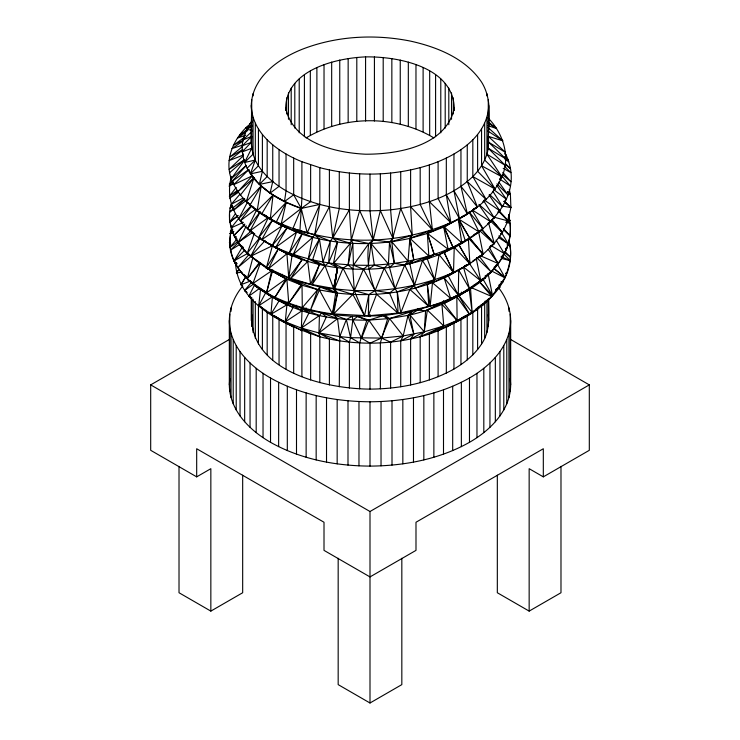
<?xml version="1.0" encoding="UTF-8"?>
<svg xmlns="http://www.w3.org/2000/svg" width="740" height="740" viewBox="0 0 740 740"><rect width="100%" height="100%" fill="white"/><g stroke="black" fill="none" stroke-linecap="round" stroke-linejoin="round"><path stroke-width="1.11" d="M231.814 227.976C217.421 282.615 290.728 308.691 332.464 313.843L368.326 315.767L400.803 312.826L430.18 306.055C468.846 294.668 520.47 262.709 508.611 215.386M231.028 225.099C232.554 236.504 239.52 245.893 247.4 253.82L265.947 267.714L286.907 279.276L302.022 285.252L317.728 289.636L335.729 292.874C372.303 297.48 410.404 293.105 444.157 277.907L458.273 294.927L458.726 270.1L469.9 263.653L483.192 254.209L494.07 243.784L502.553 232.304L508.066 220.594L510.896 207.589L510.397 194.259L509.268 189.486M488.178 118.076C503.052 133.219 510.785 156.639 501.914 176.832C493.571 195.554 477.235 209.189 459.429 218.587C410.515 242.655 351.972 246.522 299.94 230.649L301.901 198.45L301.901 161.699C278.194 152.172 252.044 133.598 251.267 105.552C252.044 77.497 278.194 58.923 301.901 49.395C336.265 35.955 374.579 33.892 410.608 41.135C437.433 47.092 465.673 58.46 481.564 82.103C493.969 101.796 487.53 126.457 488.28 148.278C486.532 159.156 480.482 168.84 472.823 176.573C450.845 197.599 420.181 206.488 390.618 209.809C355.006 213.111 317.627 208.356 286.047 190.772C275.262 184.454 265.272 176.333 258.436 165.751C246.568 147.935 252.784 125.412 251.267 105.552M235.459 262.94C238.095 305.111 284.965 325.026 319.819 336.746C352.536 345.284 387.464 345.284 420.181 336.746L424.251 331.825L425.602 310.643L469.475 289.423C491.767 275.881 513.088 252.275 510.165 224.433M498.649 287.832C505.947 297.119 510.572 308.673 510.674 320.568L510.674 384.883C510.434 410.432 490.333 430.421 469.475 442.317C439.329 459.3 404.318 465.886 370 466.108C335.683 465.886 300.671 459.3 270.526 442.317C249.667 430.421 229.567 410.432 229.326 384.883L229.326 320.568C229.419 307.951 234.636 295.76 242.674 286.177M229.326 384.883L229.761 378.519M510.674 320.568C510.434 346.107 490.333 366.096 469.475 377.992C439.329 394.975 404.318 401.57 370 401.783C335.683 401.57 300.671 394.975 270.526 377.992C249.667 366.096 229.567 346.107 229.326 320.568M243.062 154.003L242.184 151.904L251.267 142.302L251.72 136.327L242.905 139.999C236.837 175.038 271.987 198.912 301.236 208.412L319.819 204.425L319.819 167.675L301.901 161.699M488.733 299.894C488.853 314.74 490.518 331.067 481.564 344.007C474.729 354.599 464.739 362.711 453.953 369.038C428.506 383.357 398.962 388.916 370 389.111C325.878 388.861 249.223 371.563 251.72 314.593M488.733 105.552C487.484 137.057 456.182 155.974 429.367 164.909C394.124 176.268 355.616 176.962 319.819 167.675M286.047 278.878L266.529 292.864L272.422 271.256L265.947 267.714L286.047 278.878L274.929 297.341L286.907 279.276L288.739 303.243L301.05 284.928L291.098 279.285L286.907 279.276L266.604 268.093L291.495 279.433L319.976 287.018L327.173 288.267L354.312 290.672L375.143 290.552L389.536 293.012L395.077 288.739L404.706 265.022L408.055 261.118L409.877 238.382L412.226 235.191L410.608 206.719L410.608 169.96M293.678 373.08L293.678 327.136L285.27 321.854L286.907 304.806C259.981 291.634 224.414 269.786 230.492 234.728M420.181 382.691L420.181 336.746C438.913 332.075 455.812 322.511 472.166 312.53L491.73 296.49L505.013 277.583C509.694 265.836 512.746 252.951 508.852 240.509M260.61 288.674L258.723 305.713L266.465 310.652M505.281 153.347C528.869 200.679 477.716 239.335 439.098 254.606C386.021 275.437 321.891 275.437 272.172 245.597L282.032 225.829L270.276 218.911L273.051 195.092C263.792 188.108 253.043 180.736 248.797 169.562L232.184 181.245C244.82 209.179 274.901 223.61 302.022 234.201C336.709 245.458 374.385 246.235 409.877 238.382L427.489 233.442L443.732 227.051L467.393 214.054L460.955 186.36L460.955 149.61M339.272 386.779L339.771 336.598L337.523 318.635L333.592 314.704C313.279 311.947 293.253 306.776 274.697 297.943C302.531 315.37 336.423 320.54 368.798 320.115L389.536 318.542L408.027 315.37C429.996 310.809 450.586 301.393 469.475 289.423L444.157 303.428L457.126 320.494L469.428 314.158L458.726 295.63L468.124 289.053M410.608 384.976L410.608 339.031L424.251 331.825L427.35 310.069L441.789 302.817L443.769 325.942L438.099 330.771L438.099 376.716M453.953 154.022L453.953 190.772L459.429 218.587L458.356 219.29L465.312 240.833C435.777 257.187 401.857 264.402 368.298 265.327L363.46 269.138L352.823 294.418L333.592 313.982L337.523 293.105L334.387 289.062L337.523 267.584L333.481 263.542C290.367 258.251 216.996 232.813 231.352 176.379M230.815 232.526L231.481 228.114M231.232 203.99C222.675 231.435 246.078 256.586 268.629 268.537L288.739 277.713L291.995 255.994L289.285 253.052L296.49 232.24L292.929 228.521L276.316 221.908L261.701 213.925L273.051 195.092L286.214 202.381L281.154 224.063L286.907 228.235L275.715 247.354L286.907 253.755L288.739 277.713L310.578 284.299L333.721 288.489L352.823 294.418L364.543 315.823L368.798 294.585L375.143 290.552C402.014 289.044 428.691 283.318 453.361 272.431L469.9 263.653L468.392 239.039M334.249 288.887L337.523 267.584L328.606 262.867L324.989 265.632L312.067 284.65L319.421 264.495L312.595 259.87L319.421 238.964L314.667 234.895L292.929 228.521L301.236 208.412L310.634 201.669L310.634 164.909M332.464 313.843L335.729 292.874L333.592 289.173L337.523 293.105L332.464 313.843L319.421 290.015L319.976 287.018L335.729 292.874L327.173 288.267M334.119 288.748L337.523 267.584L333.592 288.461L324.989 265.632L322.982 261.951L319.421 238.964L308.256 258.843L307.729 261.507L310.578 284.299L319.421 264.495L308.256 258.843L312.715 237.364L314.667 234.895L329.393 206.719L329.393 169.96M229.687 214.739L229.483 219.651L230.408 222.916M230.926 207.08L231.278 204.897M259.037 183.492L261.22 185.906L257.159 210.854L272.422 220.206L261.812 239.649L278.12 249.223L268.629 268.537L286.907 253.755L272.172 245.597L286.907 228.235L276.316 221.908L286.214 202.381L270.276 218.911M333.981 288.637L337.523 267.584L333.721 288.489M364.543 315.823L354.312 290.672L352.823 268.897L353.452 265.197L352.823 243.368L351.278 239.834L349.382 209.809L349.382 173.049M438.099 161.699L438.099 198.45L450.873 222.768L443.732 227.051L448.079 249.223L439.098 254.606L434.732 279.72L432.484 282.736L430.18 306.055L427.35 284.539L434.732 279.72L427.35 259.019L434.195 254.375L439.098 254.606L452.936 247.105L444.157 226.856L450.873 222.768L446.322 194.814L446.322 158.055M333.851 288.545L337.523 267.584M454.286 110.39C455.026 67.349 399.054 56.379 365.579 56.888C334.314 58.238 284.28 70.689 285.714 110.39M454.286 108.096C446.266 145.891 398.12 154.336 365.579 154.207C335.091 152.764 292.947 142.746 285.714 108.096M329.393 206.719L332.713 238.086L337.523 242.054L333.481 263.542L343.027 268.185L354.312 290.672L368.798 294.585L368.326 315.767L376.605 294.233C369.769 278.111 366.171 261.044 368.798 243.534L373.182 240L380.351 210.585L380.351 173.835M352.823 243.368L348.115 264.929L343.027 268.185L334.387 289.062M272.746 144.864L272.746 181.624L270.072 193.149L284.493 201.53L301.236 208.412L307.202 232.897L319.819 204.425L314.667 234.895L330.364 241.046L332.713 238.086L349.382 209.809M272.746 181.624L259.315 184.454L262.395 171.273L262.395 134.513M266.529 292.864L271.71 270.775L268.333 268.084M441.789 302.817L411.958 311.466L408.027 315.37L403.161 335.951L400.729 340.835L400.729 386.779M359.649 173.835L359.649 210.585L350.418 243.238L348.115 264.929L352.823 268.897M429.367 164.909L429.367 201.669L432.373 229.853L427.35 233.488L428.849 256.049L422.457 260.572L414.409 285.307L409.877 289.433L400.803 312.826L397.269 291.902L395.077 288.739L389.536 267.492L394.355 263.338L391.756 241.675L400.729 208.513L400.729 171.763M260.027 262.885L247.345 278.582L252.886 257.529M349.382 388.075L349.382 342.13L350.566 337.699L352.823 319.948L352.296 316.304L333.592 314.704L346.348 319.532L352.296 316.304L382.969 315.712L411.958 311.466L409.877 314.953L413.836 334.129L410.608 339.031M359.649 388.851L359.649 342.907L366.874 320.152L357.707 316.489L352.823 319.948L361.518 338.291L370 343.166L381.405 338.088L403.161 335.951L424.251 331.825L443.769 325.942L457.126 320.494L456.811 296.786L471.491 288.156L469.058 288.397L474.766 284.697M266.012 292.134L272.422 296.777L270.914 314.315L285.27 321.854L301.365 328.098L318.949 332.963L339.771 336.598L350.566 337.699L381.405 338.088L390.618 342.13L403.161 335.951L389.536 318.542L385.004 315.536L387.621 318.764L380.351 342.907L380.351 388.851M248.797 169.562L233.701 184.658L252.433 175.769L253.95 177.868L246.263 201.752L250.12 204.203M322.982 261.951L330.364 241.046L328.606 262.867L337.523 242.054M254.162 233.84L247.345 253.052L259.324 238.234M260.341 263.089L252.914 283.512L271.71 270.775L247.4 253.82L252.312 256.771M361.518 338.291L368.798 320.115L382.969 315.712L387.621 318.764M302.022 234.201L293.271 254.458L302.022 259.731L290.792 278.462L307.729 261.507L293.271 254.458L312.715 237.364L292.929 228.521L302.022 234.201L289.285 253.052L302.022 259.731L288.739 277.713M319.421 290.015L310.578 309.82L317.728 289.636L319.976 287.018M260.6 238.428L258.75 237.614L272.422 220.206L268.398 217.394L258.75 237.614L278.12 249.223L266.529 267.334L272.422 245.726L269.73 243.756M252.46 232.601L238.271 242.396L246.291 225.802M251.295 230.815L247.521 228.549L256.641 209.901M276.316 221.908L282.032 225.829L261.812 239.649L272.422 245.726L250.814 256.225L260.239 237.475M255.319 123.293L255.319 160.044L244.514 162.513L251.72 148.278L251.72 99.576M254.865 284.345L248.844 296.148L251.6 298.054M247.336 202.464L238.752 218.587L251.396 205.59M265.493 293.105L258.723 305.713L262.469 307.905M260.203 211.964L250.028 230.834L254.773 233.84M301.901 330.771L285.27 321.854L293.105 307.498L292.596 305.343L302.022 310.772L301.365 328.098L301.901 330.771L301.901 376.716M256.419 209.457L249.963 205.184L261.22 185.906L270.072 193.149L279.045 186.36L279.045 149.61M247.798 253.385L234.118 260.813L242.322 247.142M245.985 276.344L240.935 284.761L242.683 286.093M265.031 291.579L255.171 286.01L279.091 300.819L270.914 314.315L293.678 327.136M246.041 276.455L240.935 284.761L250.555 280.987M238.012 215.821L229.863 222.037L235.413 213.601M400.729 208.513L412.226 235.191L410.025 238.345L413.78 259.934L409.877 263.903L414.409 285.307L415.344 288.101L428.812 306.471L427.35 284.539M244.598 160.182L231.269 178.766L232.184 181.245L246.05 165.76M251.794 121.027L246.559 129.445L242.905 139.999L252.294 131.137M288.739 303.243L302.022 285.252L291.495 279.433L317.728 289.636L302.29 307.664L302.022 285.252M247.521 228.549L260.073 211.844M247.345 278.582L259.5 262.386M242.23 221.963L240.361 220.724L251.757 205.794M242.017 272.292L236.365 272.829L239.103 269.295M240.334 195.147L253.95 177.868L256.132 180.283M236.236 187.451L229.326 196.202L236.828 190.828M236.365 272.829L239.113 269.36M238.928 218.18L231.185 227.809L243.432 222.333M319.819 382.691L319.819 336.746L318.949 332.963L337.523 318.635L321.604 312.844L319.421 315.536L301.365 328.098L310.634 333.99L310.634 379.925M236.476 239.621L229.863 247.558L238.012 241.351M248.816 254.671L237.947 267.445L251.128 256.41M251.628 282.227L244.487 290.552L247.179 292.504M240.028 194.121L231.269 204.286L242.951 198.154M232.156 205.729L229.927 208.19L232.878 206.423M252.433 175.769L237.836 191.753L253.95 177.868M250.814 256.225L265.235 240.463M261.22 185.906L246.263 201.752L248.159 202.76M244.737 224.063L234.118 235.283L244.718 224.683M232.508 180.81L229.308 184.14L233.156 181.615M499.574 179.256L501.914 176.832L486.929 154.207L486.929 117.447M390.618 173.049L390.618 209.809L392.986 238.4L389.536 241.962L388.417 264.041L389.536 267.492M232.647 229.567L230.242 232.027L232.795 229.955M259.315 184.454L267.177 176.573L267.177 139.823M251.72 136.327L242.11 145.928L251.267 142.302M244.82 199.06L233.701 210.188L246.392 200.253M234.118 260.813L244.718 250.213M247.021 168.294L255.319 160.044L250.37 173.937L251.739 175.158M273.051 195.092L257.159 210.854L267.464 216.848L264.716 214.952M244.514 162.513L253.071 154.207L253.071 117.447M238.65 242.248L230.39 250.277L239.825 244.413M505.642 249.038L507.261 247.475L505.355 248.668M248.76 125.171C233.812 138.029 224.248 159.331 231.269 178.766L246.004 165.631M242.988 156.085L229.15 169.34L244.311 159.849M444.157 303.428L447.006 300.764L441.993 304.408L457.126 320.494L446.322 327.136L446.322 373.08M504.773 200.781L506.41 199.301L496.818 185.398M233.063 232.897L229.927 233.71L232.397 231.481M251.646 124.912L246.559 129.445L246.67 131.655M238.271 242.396L251.184 230.963M229.659 172.679L244.394 160.006M238.326 190.744L229.659 198.209L238.234 192.456M500.924 256.993L504.375 254.061L502.516 255.383M233.674 208.708L229.428 212.315L233.664 208.763M500.221 178.257L501.914 176.832L484.682 160.044L484.682 123.293M453.953 369.038L453.953 323.093C485.31 308.95 518.971 278.221 508.769 240.315M242.683 146.363L229.52 157.269L242.775 149.591M252.303 121.684L249.778 123.765L251.702 122.674M498.168 212.288L499.916 210.854L489.038 194.962M244.329 198.69L232.721 208.07L234.478 209.401M229.863 222.037L237.956 215.525M495.532 290.635L499.888 287.148L495.957 289.34M495.578 290.589L499.888 287.148L496.161 289.294M506.197 222.287L507.954 220.899L498.492 211.094M242.072 150.516L229.076 160.636L243.58 154.928M233.405 182.789L229.076 186.156L233.905 183.279M498.714 285.279L503.182 281.829L500.878 281.949M500.601 233.97L502.368 232.601L491.841 219.9M493.293 190.458L495.106 189.089L481.564 165.751L481.564 128.991M240.361 220.724L255.837 209.189M464.257 266.418L465.858 265.235M293.678 158.055L293.678 194.814L284.493 201.53L286.047 190.772L286.047 154.022M268.398 217.394L250.028 230.834L252.941 232.379M494.163 267.196L497.789 264.541L495.652 265.382M244.283 137.399L233.35 145.345L243.118 140.295M259.823 288.202L248.844 296.148L250.786 297.212M490.444 246.401L494.07 243.784L481.296 229.058L494.32 243.506L488.613 223.064M253.246 284.262L244.487 290.552L246.475 291.625M246.929 129.852L239.714 134.967L247.243 130.629M368.798 269.064L374.348 265.124L384.208 268.084L395.077 288.739M453.953 323.093L464.544 316.137M482.573 202.048L486.18 199.513L472.823 176.573L472.823 139.823M463.425 215.766L458.356 219.29L461.714 242.794L454.24 247.234L453.5 272.375L444.157 277.907L450.716 298.47L432.484 282.736L453.361 272.431L444.157 252.377L452.936 247.105L443.732 227.051M245.625 132.432L237.447 138.13L245.736 135.189M458.273 294.927L448.283 275.918L469.78 263.718L454.24 247.234L463.092 241.554M500.573 233.849L502.368 232.601L490.324 220.825M489.806 246.614L491.61 245.375M243.257 140.859L231.935 148.638L242.221 145.207M491.249 245.717L494.07 243.784L479.751 230.723M248.548 126.207L245.68 128.131L248.76 126.725M506.086 222.148L507.954 220.899L493.784 217.116M285.27 321.854L302.022 310.772L301.125 308.043L319.421 315.536L318.949 332.963L329.393 339.031L329.393 384.976M464.396 266.409L467.199 264.587M469.068 263.375L470.936 262.163M472.805 260.952L483.091 254.292L469.761 238.197L458.356 219.29M476.662 283.466L485.218 277.925L482.147 278.915M491.416 219.845L494.32 217.976L483.618 200.642M306.092 137.927C344.109 115.005 395.891 115.005 433.908 137.927M467.255 144.864L467.255 181.624L477.457 207.117L458.726 219.059L469.78 238.197L483.192 254.209L476.597 258.251M474.146 284.937L485.218 277.925M280.802 275.4L282.55 274.3M469.78 263.718L458.726 244.579L479.039 231.935L469.058 211.825L483.091 228.771L478.41 231.629M476.541 258.297L483.091 254.292L469.068 238.743M484.987 276.085L490.925 272.524L487.762 273.837M480.214 305.565L488.058 300.865L484.839 301.328M286.907 304.806L270.914 314.315L286.047 323.093L286.047 369.038M229.927 233.71L233.858 231.407M487.817 223.508L490.75 221.806L479.335 205.48M460.955 364.626L460.955 318.681L477.874 308.83L476.162 308.608M242.674 475.2L242.674 592.74L210.845 611.111L210.845 468.688L196.683 476.865L150.692 450.309L150.692 384.883L229.446 339.42M448.283 275.918L469.9 263.653L458.726 244.579L469.78 238.197M469.475 289.423L458.726 295.63L472.166 312.53L460.955 318.681M150.692 384.883L370 511.507L589.308 384.883L589.308 450.309L543.317 476.865L529.155 468.688L529.155 611.111L560.985 592.74L560.985 466.385M338.171 558.274L338.171 684.62L370 703L401.829 684.62L401.829 558.274M458.726 244.579L465.312 240.833M446.322 327.136L469.428 314.158L456.811 296.786M472.795 209.735L477.457 207.117L460.955 186.36M359.649 210.585L373.182 240L389.536 241.962L394.355 263.338L404.706 265.022L413.78 259.934L409.877 238.382M474.174 234.654L479.039 231.935L458.726 219.059L467.393 214.054L453.953 190.772M252.396 126.188L246.559 129.445L251.989 130.24M427.35 310.069L443.769 325.942L429.367 333.99L429.367 379.925M474.053 234.636L479.039 231.935M438.099 330.771L457.126 320.494M497.946 211.908L499.916 210.854L484.265 199.994M420.181 167.675L420.181 204.425L432.373 229.853L427.489 233.442L434.195 254.375L422.457 260.572L434.732 279.72L415.344 288.101M400.729 340.835L413.836 334.129L408.027 315.37M484.154 200.549L486.18 199.513L467.255 181.624M488.752 222.814L490.75 221.806L472.675 210.234M420.181 336.746L443.769 325.942M477.282 307.609L483.174 304.936M473.637 208.791L477.457 207.117M409.877 263.903L428.849 256.049L410.025 238.345L432.373 229.853L410.608 206.719M242.184 151.904L251.72 148.278M412.226 235.191L391.756 241.675L408.055 261.118M411.958 311.466L389.536 318.542L381.405 338.088L368.798 320.115L357.707 316.489M311.707 311.041L313.936 310.449M262.395 171.273L250.37 173.937L258.436 165.751L258.436 128.991M425.602 310.643L417.471 310.226L409.877 314.953L424.251 331.825M508.251 194.084L510.397 194.259L507.788 192.187M248.723 253.45L246.716 253.154L251.526 256.123M502.072 206.053L510.896 207.589L503.977 201.493M351.278 239.834L368.798 243.534L353.452 265.197L333.481 263.542L350.418 243.238L332.713 238.086L339.272 208.513L339.272 171.763M417.619 308.525L421.763 309.413M501.591 258.51L510.193 260.6L503.94 253.996M506.946 244.885L510.073 245.708L507.696 243.395M506.141 222.305L510.471 223.462L507.076 220.548M292.929 228.521L299.94 230.649M488.28 99.576L488.28 148.278L505.772 158.869L488.733 142.302L488.28 136.327L502.756 140.794L487.965 127.511M487.928 125.652L496.568 128.547L487.947 121.628M236.171 236.717L234.118 236.005L235.958 237.263M260.841 306.508L258.723 305.713L272.422 296.777L267.186 293.956L279.091 300.819M339.272 340.835L318.949 332.963L326.34 316.924L321.604 312.844M471.463 287.712L491.73 296.49L479.502 281.949M480.168 255.633L498.048 263.477L489.297 247.262M502.035 257.011L510.193 260.6M312.595 259.87L324.989 265.632M319.819 336.746L301.365 328.098L308.969 312.918L301.125 308.043M245.569 275.659L242.489 274.142L246.318 276.492M492.063 271.247L504.921 277.778L493.756 268.305M504.985 158.008L508.019 159.553L504.652 156.612M242.664 246.605L239.649 245.051L243.414 247.493M274.697 297.943L293.105 307.498M291.995 255.994L275.715 247.354L296.49 232.24L281.154 224.063L301.236 208.412L293.678 194.814M249.963 205.184L253.875 207.283M266.604 268.093L272.422 271.256M481.564 165.751L501.914 176.832M472.823 176.573L495.106 189.089L477.605 171.273L477.605 134.513M503.191 168.322L510.905 172.688L504.44 166.139M359.649 342.907L350.566 337.699L346.348 319.532L339.771 336.598L349.382 342.13M291.495 279.433L301.05 284.928M510.554 339.42L589.308 384.883M529.155 611.111L497.326 592.74L497.326 475.2M210.845 611.111L179.015 592.74L179.015 466.385M488.733 142.302L505.485 152.403L488.28 136.327M490.925 245.504L504.273 253.552L496.142 240.112M486.929 154.207L505.18 165.307L488.28 148.278M252.275 282.384L247.586 279.526L265.087 291.505M247.4 253.82L252.164 256.752M505.013 159.378L508.732 161.727M268.407 311.892L271.303 313.742M274.207 315.591L279.045 318.681L279.045 364.626M498.741 237.679L508.26 243.802L501.368 232.406M488.132 123.099L496.568 128.547M499.916 179.237L510.387 186.045L501.785 175.935M487.854 131.008L502.756 140.794M508.269 219.317L510.138 220.603L508.01 217.986M236.874 263.421L234.118 261.525L236.883 263.459M493.728 189.588L506.41 199.301M448.079 249.223L427.489 233.442L450.873 222.768L429.367 201.669M505.143 164.391L510.341 168.433L505.392 163.605M507.742 191.938L510.341 193.954L507.723 191.854M476.357 259.046L480.815 280.849L463.462 267.011L469.475 288.711L458.726 270.1M504.273 252.201L510.535 257.298L504.995 251.609M493.774 268.25L505.013 277.583L497.354 264.115M507.52 243.571L510.073 245.708M234.58 236.929L237.151 239.085M498.917 235.912L508.26 243.802M502.266 174.307L510.924 181.753L502.83 172.42M503.996 201.317L510.924 207.274L505.207 202.011M508.426 219.123L510.138 220.603M504.643 153.8L506.299 155.252M235.052 263.357L236.754 264.846M478.919 204.416L494.32 217.976M376.605 294.233L398.055 313.251L397.269 291.902L414.409 285.307L404.706 265.022M409.877 289.433L428.812 306.471M503.404 229.715L510.073 235.921L503.441 228.484M489.547 194.472L502.553 206.784L493.071 191.567M476.708 257.65L490.981 271.746L479.418 256.502M496.947 183.853L508.066 195.073L498.825 182.04M498.538 210.974L508.066 220.594L499.491 211.279M479.585 281.857L492.516 295.649L488.243 274.346M333.86 289.183L337.523 293.105L334.119 289.146M492.072 220.048L502.553 232.304M229.335 242.452L230.788 244.172M439.098 254.606L453.361 272.431L444.157 277.907L453.5 272.375L444.157 252.377L461.714 242.794L444.157 226.856L459.429 218.587L446.322 194.814M488.187 249.334L498.048 263.477M469.678 263.819L480.815 280.849M472.296 210.585L483.091 228.771M250.869 173.105L251.914 174.881M483.109 279.35L492.516 295.649M380.351 210.585L392.986 238.4M389.536 293.012L398.055 313.251M427.35 233.488L434.195 254.375M478.512 231.361L483.192 254.209M374.348 265.124L371.036 243.469L373.182 240L370 210.854L370 174.094M508.685 214.489L509.675 221.121M469.197 289.497L472.166 312.53L470.529 288.415M488.28 314.593L488.733 320.568M510.239 378.519L510.674 384.883M543.317 476.865L543.317 448.745L415.991 522.255L415.991 550.375L370 576.923L324.009 550.375L324.009 522.255L196.683 448.745L196.683 476.865M510.239 314.195L510.239 391.257M508.944 307.858L508.944 311.309M508.944 333.268L508.944 397.593M506.789 339.521L506.789 403.846M503.792 345.663L503.792 409.988M499.963 351.648L499.963 415.973M495.338 357.439L495.338 421.763M489.945 362.998L489.945 427.322M488.28 298.969L488.28 326.543M486.929 93.647L486.929 95.941M486.929 300.311L486.929 332.473M484.682 302.697L484.682 338.31M483.812 368.307L483.812 432.623M481.564 304.954L481.564 344.007M477.605 309.339L477.605 349.539M476.967 373.312L476.967 437.636M472.823 311.189L472.823 354.839M469.475 377.992L469.475 442.317M467.255 315.092L467.255 359.881M461.362 292.115L461.362 294.418M461.362 382.321L461.362 446.646M453.361 97.921L453.361 113.96M452.686 386.271L452.686 450.595M451.529 92.935L451.529 119.279M448.801 88.088L448.801 124.727M445.203 83.426L445.203 128.085M443.5 300.708L443.5 303.002M443.5 389.814L443.5 454.138M440.79 79.004L440.79 132.83M435.592 74.879L435.592 136.724M433.862 392.931L433.862 457.255M429.681 71.086L429.681 135.217M423.835 395.604L423.835 459.919M423.114 67.673L423.114 131.803M415.973 64.676L415.973 128.806M413.475 397.805L413.475 462.13M408.323 62.132L408.323 126.263M402.838 399.535L402.838 463.86M400.248 60.051L400.248 124.181M392.006 400.784L392.006 465.108M391.849 58.479L391.849 122.609M390.618 342.13L390.618 388.075M383.2 57.415L383.2 121.545M381.035 401.533L381.035 465.858M374.421 56.888L374.421 121.018M370 314.509L370 316.803M370 343.166L370 389.111M370 401.783L370 466.108M370 511.507L370 703M365.579 56.888L365.579 121.018M358.965 401.533L358.965 465.858M356.8 57.415L356.8 121.545M348.151 58.479L348.151 122.609M347.994 400.784L347.994 465.108M339.753 60.051L339.753 124.181M337.163 399.535L337.163 463.86M331.677 62.132L331.677 126.263M326.525 397.805L326.525 462.13M324.028 64.676L324.028 128.806M316.887 67.673L316.887 131.803M316.165 395.604L316.165 459.919M310.319 71.086L310.319 135.217M306.138 307.933L306.138 310.226M306.138 392.931L306.138 457.255M304.408 74.879L304.408 136.724M299.21 79.004L299.21 132.83M296.5 305.305L296.5 307.6M296.5 389.814L296.5 454.138M294.798 83.426L294.798 128.085M291.199 88.088L291.199 124.727M288.471 92.935L288.471 119.279M287.314 301.948L287.314 304.251M287.314 386.271L287.314 450.595M286.639 97.921L286.639 113.96M278.638 382.321L278.638 446.646M272.746 269.767L272.746 272.061M272.746 315.092L272.746 359.881M270.526 377.992L270.526 442.317M267.177 311.189L267.177 354.839M263.033 373.312L263.033 437.636M262.395 308.182L262.395 349.539M258.436 304.954L258.436 344.007M256.188 368.307L256.188 432.623M255.319 301.55L255.319 338.31M253.071 93.647L253.071 95.941M253.071 299.164L253.071 332.473M251.72 297.36L251.72 326.543M251.267 297.591L251.267 320.568M250.055 362.998L250.055 427.322M244.663 357.439L244.663 421.763M240.038 351.648L240.038 415.973M236.208 345.663L236.208 409.988M233.211 339.521L233.211 403.846M231.056 307.858L231.056 311.309M231.056 333.268L231.056 397.593M229.761 314.195L229.761 391.257M371.036 243.469L368.298 265.327L353.452 265.197L363.46 269.138L375.143 290.552L384.208 268.084L388.417 264.041L371.036 243.469M507.548 272.209L505.707 273.486L507.548 272.209"/></g></svg>
